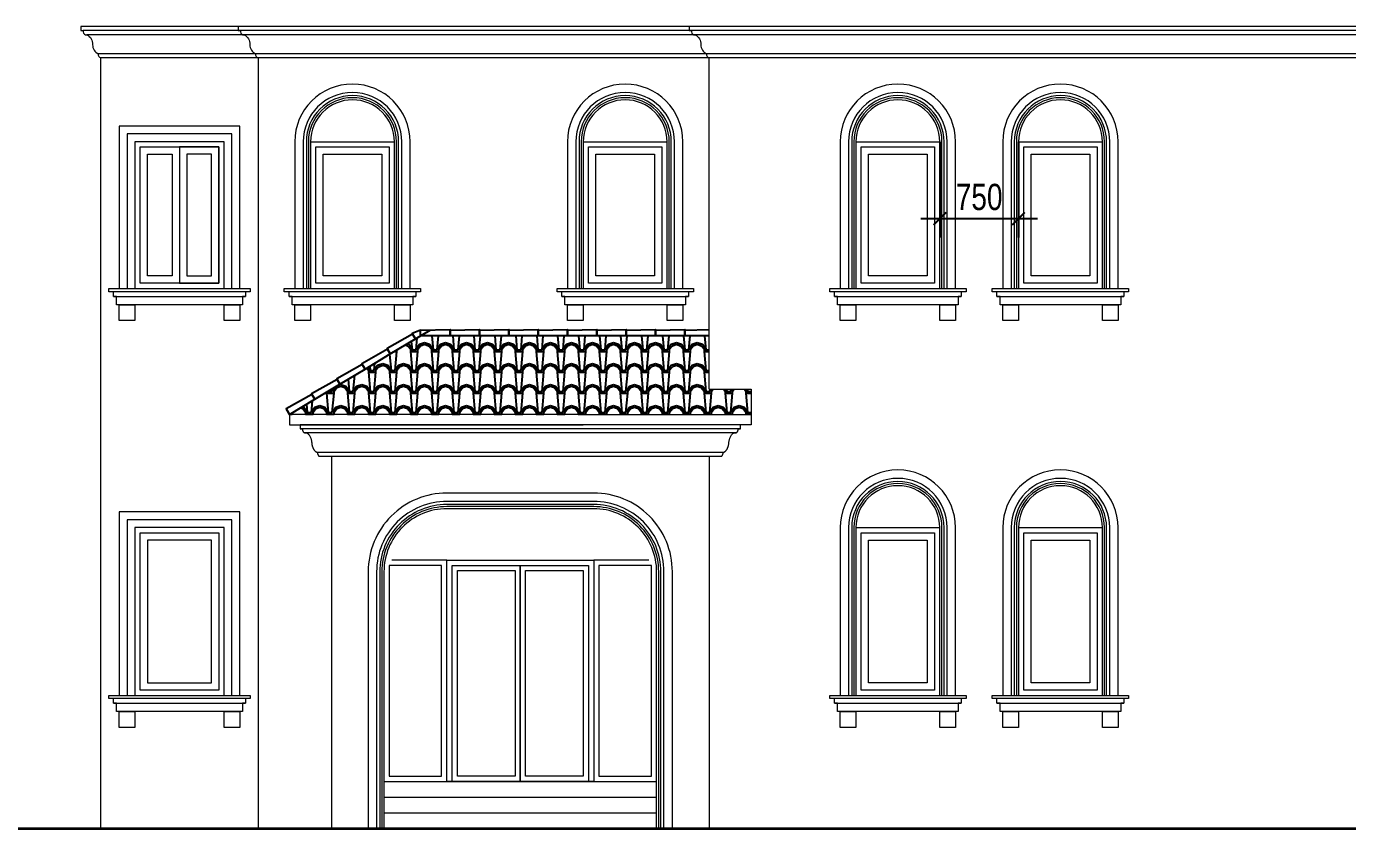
# Model space of a CAD drawing. Header units: millimetres. Extents: x 33748 to 451939, y -263262 to 62681.
# Drawn here: x 284314 to 296911, y -129912 to -122262 of the extents above; entities that cross this region are included whole.
import ezdxf

# ---------------------------------------------------------------- set-up
doc = ezdxf.new("R2010")
doc.units = ezdxf.units.MM
doc.header["$PDMODE"] = 98
doc.layers.get('Defpoints').update_dxf_attribs({"color": 202, "lineweight": 13})
for name, color, linetype, lineweight in [('-DOOR', 137, 'Continuous', 9), ('-HATCH', 8, 'Continuous', 5), ('-LINE1', 7, 'Continuous', 18), ('-WALL', 4, 'Continuous', 35)]:
    doc.layers.add(name, color=color, linetype=linetype, lineweight=lineweight)
for name, color, linetype in [('-HATCH CONCRETE', 54, 'Continuous'), ('1-NETMANH', 8, 'Continuous'), ('13. NET HATCH', 252, 'Continuous')]:
    doc.layers.add(name, color=color, linetype=linetype)
doc.styles.add('AVANH', font='', dxfattribs={"width": 0.8})
doc.styles.get('AVANH').set_extended_font_data('.VnAvantH')
doc.dimstyles.new('C_100A3', dxfattribs={"dimscale": 100, "dimtxt": 2.5, "dimasz": 1.2, "dimexe": 1.8, "dimexo": 0, "dimgap": 0.75, "dimtad": 1, "dimdec": 0, "dimzin": 0, "dimdsep": 46, "dimtxsty": 'AVANH', "dimblk": 'ARCHTICK', "dimcen": 0, "dimdle": 1.8, "dimclrd": 256, "dimclre": 256, "dimclrt": 7, "dimadec": 0, "dimazin": 0, "dimtfac": 0.0001, "dimtdec": 0, "dimtix": 1, "dimtmove": 2, "dimatfit": 3, "dimldrblk": 'ARCHTICK', "dimfxl": 1.8, "dimtolj": 1, "dimtzin": 0, "dimarcsym": 0})

# ---------------------------------------------------------------- blocks, each defined once
blk = doc.blocks.new('_ARCHTICK')
at = {"const_width": 0.15}
blk.add_lwpolyline([(-0.5, -0.5), (0.5, 0.5)], dxfattribs=at)
blk = doc.blocks.new('*D1531')
at = {"layer": '-HATCH CONCRETE', "lineweight": -2, "transparency": 16777216}
for p, q in [((293023, -123362), (293023, -124275)), ((293773, -123362), (293773, -124275)), ((292843, -124095), (293953, -124095))]:
    blk.add_line(p, q, dxfattribs=at)
at = {"layer": 'Defpoints', "color": 0, "transparency": 16777216}
for p in [(293023, -123362), (293773, -123362), (293773, -124095)]:
    blk.add_point(p, dxfattribs=at)
at = {"layer": '-HATCH CONCRETE', "lineweight": -2, "transparency": 16777216, "xscale": 120, "yscale": 120, "zscale": 120, "rotation": 180}
blk.add_blockref('_ARCHTICK', (293023, -124095), dxfattribs=at)
at = {"layer": '-HATCH CONCRETE', "lineweight": -2, "transparency": 16777216, "xscale": 120, "yscale": 120, "zscale": 120}
blk.add_blockref('_ARCHTICK', (293773, -124095), dxfattribs=at)
at = {"layer": '-HATCH CONCRETE', "color": 7, "transparency": 16777216, "insert": (293398, -123890), "char_height": 250, "attachment_point": 5, "style": 'AVANH'}
blk.add_mtext('\\A1;750', dxfattribs=at)
blk = doc.blocks.new('ARCHTICK')
at = {"color": 0, "linetype": 'ByBlock', "const_width": 0.15}
blk.add_lwpolyline([(-0.5, -0.5), (0.5, 0.5)], dxfattribs=at)

msp = doc.modelspace()

# ---------------------------------------------------------------- hatches: boundary and pattern name
at = {"layer": '13. NET HATCH'}
h = msp.add_hatch(dxfattribs=at)
h.set_pattern_fill('N-ONG-01', color=256, scale=200)
h.set_pattern_definition([(274.9697, (288573.902, -125762.1395), (-199.998261, 2400.00021), [184.6944, -4432.664]), (180, (288589.9, -125946.14), (-200, -200), [16, -184]), (0, (288389.9, -125962.14), (200, 200), [56, -144]), (90, (288445.9, -125962.14), (-200, 200), [20, -180]), (270, (288573.9, -125942.14), (200, -200), [20, -180]), (0, (288573.9, -125962.14), (200, 200), [16, -184]), (0, (288389.9, -125946.14), (200, 200), [40, -160]), (85.0303, (288429.902, -125946.1395), (199.998261, 2400.00021), [184.6944, -4432.664]), (52.6961, (288429.902, -125936.1395), (-2599.997178, -3400.002148), [52.8016, -5227.35]), (18.435, (288461.9, -125894.14), (400.0001, 199.9997), [50.596, -581.859]), (341.565, (288509.9, -125878.14), (-400.0001, 199.9997), [50.596, -581.859]), (307.3039, (288557.902, -125894.1395), (2599.997178, -3400.002148), [52.8016, -5227.35]), (20.2249, (288471.902, -125908.139), (-2199.999453, -800.001667), [40.497, -4009.1944]), (339.7751, (288509.902, -125894.139), (2199.999453, -800.001667), [40.497, -4009.1944]), (307.4054, (288547.902, -125908.1395), (2000.00199, -2599.998493), [42.802, -4237.385]), (52.5946, (288445.902, -125942.1395), (-2000.00199, -2599.998493), [42.802, -4237.385])])
h.paths.add_polyline_path([(291223.2, -125722.1), (290823.2, -125722.1), (290823.2, -125212.1), (288073.2, -125212.1), (286823.2, -125962.1), (291223.2, -125962.1)])

# ---------------------------------------------------------------- linework, layer by layer
at = {"layer": '-DOOR', "lineweight": 9}
for points in [[(286148.3, -124712.1), (285398.7, -124712.1), (285398.7, -123412.1), (286148.3, -123412.1)], [(285398.7, -123412.1), (285773.5, -123412.1), (285773.5, -124712.1), (285398.7, -124712.1)], [(286148.3, -123412.1), (285773.5, -123412.1), (285773.5, -124712.1), (286148.3, -124712.1)], [(287773.2, -124712.1), (287073.2, -124712.1), (287073.2, -123412.1), (287773.2, -123412.1)], [(290373.2, -124712.1), (289673.2, -124712.1), (289673.2, -123412.1), (290373.2, -123412.1)], [(292973.2, -124712.1), (292273.2, -124712.1), (292273.2, -123412.1), (292973.2, -123412.1)], [(294523.2, -124712.1), (293823.2, -124712.1), (293823.2, -123412.1), (294523.2, -123412.1)], [(285468.7, -123482.1), (285703.5, -123482.1), (285703.5, -124642.1), (285468.7, -124642.1)], [(286078.3, -123482.1), (285843.5, -123482.1), (285843.5, -124642.1), (286078.3, -124642.1)], [(287703.2, -124642.1), (287143.2, -124642.1), (287143.2, -123482.1), (287703.2, -123482.1)], [(290303.2, -124642.1), (289743.2, -124642.1), (289743.2, -123482.1), (290303.2, -123482.1)], [(292903.2, -124642.1), (292343.2, -124642.1), (292343.2, -123482.1), (292903.2, -123482.1)], [(294453.2, -124642.1), (293893.2, -124642.1), (293893.2, -123482.1), (294453.2, -123482.1)], [(286148.3, -128592.1), (285398.7, -128592.1), (285398.7, -127092.1), (286148.3, -127092.1)], [(292973.2, -128592.1), (292273.2, -128592.1), (292273.2, -127092.1), (292973.2, -127092.1)], [(294523.2, -128592.1), (293823.2, -128592.1), (293823.2, -127092.1), (294523.2, -127092.1)], [(286078.3, -127162.1), (285468.7, -127162.1), (285468.7, -128522.1), (286078.3, -128522.1)], [(292903.2, -128522.1), (292343.2, -128522.1), (292343.2, -127162.1), (292903.2, -127162.1)], [(294453.2, -128522.1), (293893.2, -128522.1), (293893.2, -127162.1), (294453.2, -127162.1)], [(287773.2, -129411.9), (288273.2, -129411.9), (288273.2, -127402.1), (287773.2, -127402.1)], [(288323.2, -127352.1), (289723.2, -127352.1), (289723.2, -129461.9), (288323.2, -129461.9)], [(288373.2, -127402.1), (289673.2, -127402.1), (289673.2, -129461.9), (288373.2, -129461.9)], [(288373.2, -127402.1), (289023.2, -127402.1), (289023.2, -129461.9), (288373.2, -129461.9)], [(288423.2, -127452.1), (288973.2, -127452.1), (288973.2, -129411.9), (288423.2, -129411.9)], [(289023.2, -127402.1), (289673.2, -127402.1), (289673.2, -129461.9), (289023.2, -129461.9)], [(289073.2, -127452.1), (289623.2, -127452.1), (289623.2, -129411.9), (289073.2, -129411.9)], [(289773.2, -129411.9), (290273.2, -129411.9), (290273.2, -127402.1), (289773.2, -127402.1)]]:
    msp.add_lwpolyline(points, close=True, dxfattribs=at)
for points in [[(287723.2, -127552.1), (287723.2, -129461.9), (288323.2, -129461.9), (288323.2, -127352.1), (287797.6, -127352.1)], [(290248.9, -127352.1), (289723.2, -127352.1), (289723.2, -129461.9), (290323.2, -129461.9), (290323.2, -127552.1)]]:
    msp.add_lwpolyline(points, dxfattribs=at)
at = {"layer": '-HATCH'}
for p, q in [((298713.5, -122302.1), (284855, -122302.1)), ((298657.4, -122342.1), (284889.7, -122342.1)), ((298547.3, -122524.7), (284999.8, -122524.7)), ((286448.3, -124792.1), (285098.7, -124792.1)), ((286403.3, -124792.1), (285143.7, -124792.1)), ((288073.2, -124792.1), (286773.2, -124792.1)), ((288028.2, -124792.1), (286818.2, -124792.1)), ((290673.2, -124792.1), (289373.2, -124792.1)), ((290628.2, -124792.1), (289418.2, -124792.1)), ((293273.2, -124792.1), (291973.2, -124792.1)), ((293228.2, -124792.1), (292018.2, -124792.1)), ((294823.2, -124792.1), (293523.2, -124792.1)), ((294778.2, -124792.1), (293568.2, -124792.1)), ((285143.7, -124837.1), (286403.3, -124837.1)), ((285173.7, -124837.1), (286373.3, -124837.1)), ((286818.2, -124837.1), (288028.2, -124837.1)), ((286848.2, -124837.1), (287998.2, -124837.1)), ((289418.2, -124837.1), (290628.2, -124837.1)), ((289448.2, -124837.1), (290598.2, -124837.1)), ((292018.2, -124837.1), (293228.2, -124837.1)), ((292048.2, -124837.1), (293198.2, -124837.1)), ((293568.2, -124837.1), (294778.2, -124837.1)), ((293598.2, -124837.1), (294748.2, -124837.1)), ((286448.3, -128672.1), (285098.7, -128672.1)), ((286403.3, -128672.1), (285143.7, -128672.1)), ((285143.7, -128717.1), (286403.3, -128717.1)), ((285173.7, -128717.1), (286373.3, -128717.1)), ((293273.2, -128672.1), (291973.2, -128672.1)), ((293228.2, -128672.1), (292018.2, -128672.1)), ((292018.2, -128717.1), (293228.2, -128717.1)), ((292048.2, -128717.1), (293198.2, -128717.1)), ((294823.2, -128672.1), (293523.2, -128672.1)), ((294778.2, -128672.1), (293568.2, -128672.1)), ((293568.2, -128717.1), (294778.2, -128717.1)), ((293598.2, -128717.1), (294748.2, -128717.1)), ((287723.2, -129911.6), (287583.2, -129912.1)), ((290463.2, -129912.1), (290323.2, -129911.6))]:
    msp.add_line(p, q, dxfattribs=at)
for points in [[(298523.5, -122562.1), (298523.5, -129912.1), (285023.5, -129912.1), (285023.5, -122562.1)], [(286273.3, -124762.1), (286273.3, -123287.1), (285273.7, -123287.1), (285273.7, -124762.1)], [(291123.2, -126099.5), (286923.2, -126099.5)], [(291080.9, -126137), (286965.5, -126137)], [(290957, -126324.6), (287089.4, -126324.6)], [(286273.3, -128642.1), (286273.3, -126967.1), (285273.7, -126967.1), (285273.7, -128642.1)]]:
    msp.add_lwpolyline(points, dxfattribs=at)
at = {"layer": '-HATCH CONCRETE'}
for points in [[(288023.7, -125241.8), (287997, -125197.3), (287752.8, -125334.5), (287783.6, -125385.9)], [(288073.2, -125212.1), (288073.2, -125160.1), (288353.2, -125152.1), (288353.2, -125212.1)], [(288353.2, -125212.1), (288353.2, -125160.1), (288633.2, -125152.1), (288633.2, -125212.1)], [(288633.2, -125212.1), (288633.2, -125160.1), (288913.2, -125152.1), (288913.2, -125212.1)], [(288913.2, -125212.1), (288913.2, -125160.1), (289193.2, -125152.1), (289193.2, -125212.1)], [(289193.2, -125212.1), (289193.2, -125160.1), (289473.2, -125152.1), (289473.2, -125212.1)], [(289473.2, -125212.1), (289473.2, -125160.1), (289753.2, -125152.1), (289753.2, -125212.1)], [(289753.2, -125212.1), (289753.2, -125160.1), (290033.2, -125152.1), (290033.2, -125212.1)], [(290033.2, -125212.1), (290033.2, -125160.1), (290313.2, -125152.1), (290313.2, -125212.1)], [(290313.2, -125212.1), (290313.2, -125160.1), (290593.2, -125152.1), (290593.2, -125212.1)], [(287783.6, -125385.9), (287756.9, -125341.3), (287512.7, -125478.5), (287543.5, -125530)], [(287543.5, -125530), (287516.8, -125485.4), (287272.6, -125622.6), (287303.4, -125674)], [(287303.4, -125674), (287276.7, -125629.4), (287032.5, -125766.6), (287063.3, -125818.1)], [(287063.3, -125818.1), (287036.6, -125773.5), (286792.4, -125910.7), (286823.2, -125962.1)]]:
    msp.add_lwpolyline(points, close=True, dxfattribs=at)
for points in [[(288073.2, -125160.1), (287992.9, -125190.4), (288023.7, -125241.8), (288164.2, -125157.5)], [(290823.2, -125212.1), (290593.2, -125212.1), (290593.2, -125160.1), (290823.2, -125153.6)]]:
    msp.add_lwpolyline(points, dxfattribs=at)
at = {"layer": '-LINE1', "color": 0, "lineweight": 20}
for p, q in [((298713.5, -122262.2), (284833.5, -122262.2)), ((287023.2, -123362.1), (287823.2, -123362.1)), ((289623.2, -123362.1), (290423.2, -123362.1)), ((292223.2, -123362.1), (293023.2, -123362.1)), ((293773.2, -123362.1), (294573.2, -123362.1)), ((292223.2, -127042.1), (293023.2, -127042.1)), ((293773.2, -127042.1), (294573.2, -127042.1))]:
    msp.add_line(p, q, dxfattribs=at)
at = {"layer": '-LINE1', "lineweight": 20}
msp.add_line((298523.5, -122562.1), (285023.5, -122562.1), dxfattribs=at)
at = {"layer": '-LINE1'}
for p, q in [((289623.2, -125962.1), (291223.2, -125962.1)), ((291223.2, -126062.1), (289623.2, -126062.1))]:
    msp.add_line(p, q, dxfattribs=at)
at = {"layer": '-LINE1', "color": 0, "lineweight": 20}
for points in [[(284833.5, -122262.2), (284833.5, -122302.1), (284855, -122302.1, 0.3361855), (284877.9, -122342.1), (284889.7, -122342.1, -0.3093542), (284944.9, -122436.8, 0.2771578), (284999.8, -122524.7, 0.3838054), (285023.5, -122562.1, -7.3196544)], [(286333.2, -122262.2), (286333.2, -122302.1), (286354.7, -122302.1, 0.3361855), (286377.6, -122342.1), (286389.4, -122342.1, -0.3093542), (286444.6, -122436.8, 0.2771578), (286499.4, -122524.7, 0.3838054), (286523.2, -122562.1, -7.3196544)], [(290633.2, -122262.2), (290633.2, -122302.1), (290654.7, -122302.1, 0.3361855), (290677.6, -122342.1), (290689.4, -122342.1, -0.3093542), (290744.6, -122436.8, 0.2771578), (290799.4, -122524.7, 0.3838054), (290823.2, -122562.1, -7.3196544)], [(287973.2, -124762.1), (287973.2, -123362.1, 1), (286873.2, -123362.1), (286873.2, -124762.1)], [(290573.2, -124762.1), (290573.2, -123362.1, 1), (289473.2, -123362.1), (289473.2, -124762.1)], [(293173.2, -124762.1), (293173.2, -123362.1, 1), (292073.2, -123362.1), (292073.2, -124762.1)], [(294723.2, -124762.1), (294723.2, -123362.1, 1), (293623.2, -123362.1), (293623.2, -124762.1)], [(287823.2, -124762.1), (287823.2, -123362.1, 1), (287023.2, -123362.1), (287023.2, -124762.1)], [(290423.2, -124762.1), (290423.2, -123362.1, 1), (289623.2, -123362.1), (289623.2, -124762.1)], [(293023.2, -124762.1), (293023.2, -123362.1, 1), (292223.2, -123362.1), (292223.2, -124762.1)], [(294573.2, -124762.1), (294573.2, -123362.1, 1), (293773.2, -123362.1), (293773.2, -124762.1)], [(293173.2, -128642.1), (293173.2, -127042.1, 1), (292073.2, -127042.1), (292073.2, -128642.1)], [(294723.2, -128642.1), (294723.2, -127042.1, 1), (293623.2, -127042.1), (293623.2, -128642.1)], [(290473.2, -129912.1), (290473.2, -127462.1, 0.4142136), (289723.2, -126712.1), (288323.2, -126712.1, 0.4142136), (287573.2, -127462.1), (287573.2, -129912.1)], [(293023.2, -128642.1), (293023.2, -127042.1, 1), (292223.2, -127042.1), (292223.2, -128642.1)], [(294573.2, -128642.1), (294573.2, -127042.1, 1), (293773.2, -127042.1), (293773.2, -128642.1)]]:
    msp.add_lwpolyline(points, format="xyb", dxfattribs=at)
at = {"layer": '-LINE1', "lineweight": 20}
for points in [[(286523.2, -122562.1), (286523.2, -129912.1)], [(290823.2, -125722.1), (290823.2, -122562.1)], [(290823.2, -125722.1), (291223.2, -125722.1), (291223.2, -126062.1)], [(287223.2, -126362.1), (287223.2, -129912.1)], [(290823.2, -126362.1), (290823.2, -129912.1)]]:
    msp.add_lwpolyline(points, dxfattribs=at)
at = {"layer": '-LINE1', "color": 0, "lineweight": 20}
for points in [[(286348.3, -124762.1), (286348.3, -123212.1), (285198.7, -123212.1), (285198.7, -124762.1)], [(286198.3, -124762.1), (286198.3, -123362.1), (285348.7, -123362.1), (285348.7, -124762.1)], [(285098.7, -124762.1), (286448.3, -124762.1), (286448.3, -124792.1), (286403.3, -124792.1), (286403.3, -124837.1), (286373.3, -124837.1), (286373.3, -124917.1), (285173.7, -124917.1), (285173.7, -124837.1), (285143.7, -124837.1), (285143.7, -124792.1), (285098.7, -124792.1), (285098.7, -124762.1)], [(286773.2, -124762.1), (288073.2, -124762.1), (288073.2, -124792.1), (288028.2, -124792.1), (288028.2, -124837.1), (287998.2, -124837.1), (287998.2, -124917.1), (286848.2, -124917.1), (286848.2, -124837.1), (286818.2, -124837.1), (286818.2, -124792.1), (286773.2, -124792.1), (286773.2, -124762.1)], [(289373.2, -124762.1), (290673.2, -124762.1), (290673.2, -124792.1), (290628.2, -124792.1), (290628.2, -124837.1), (290598.2, -124837.1), (290598.2, -124917.1), (289448.2, -124917.1), (289448.2, -124837.1), (289418.2, -124837.1), (289418.2, -124792.1), (289373.2, -124792.1), (289373.2, -124762.1)], [(291973.2, -124762.1), (293273.2, -124762.1), (293273.2, -124792.1), (293228.2, -124792.1), (293228.2, -124837.1), (293198.2, -124837.1), (293198.2, -124917.1), (292048.2, -124917.1), (292048.2, -124837.1), (292018.2, -124837.1), (292018.2, -124792.1), (291973.2, -124792.1), (291973.2, -124762.1)], [(293523.2, -124762.1), (294823.2, -124762.1), (294823.2, -124792.1), (294778.2, -124792.1), (294778.2, -124837.1), (294748.2, -124837.1), (294748.2, -124917.1), (293598.2, -124917.1), (293598.2, -124837.1), (293568.2, -124837.1), (293568.2, -124792.1), (293523.2, -124792.1), (293523.2, -124762.1)], [(289623.2, -126362.1), (290923.8, -126362.1), (290936.3, -126362.1), (290937.8, -126361.8), (290939.2, -126361.4), (290940.6, -126360.9), (290942, -126360.1), (290943.3, -126359.3), (290944.7, -126358.3), (290945.9, -126357.1), (290947.2, -126355.8), (290948.4, -126354.4), (290949.5, -126352.8), (290950.5, -126351.2), (290951.5, -126349.4), (290952.5, -126347.5), (290953.3, -126345.5), (290954.1, -126343.4), (290954.7, -126341.2), (290955.3, -126339), (290955.9, -126336.7), (290956.3, -126334.3), (290956.6, -126332), (290956.8, -126329.5), (290957, -126327.1), (290957, -126324.6), (290958.8, -126324.2), (290960.5, -126323.7), (290962.2, -126323.1), (290963.9, -126322.4), (290965.6, -126321.7), (290967.3, -126320.9), (290969, -126320), (290970.6, -126319), (290972.3, -126317.9), (290973.9, -126316.8), (290975.5, -126315.6), (290977.1, -126314.3), (290978.7, -126313), (290980.2, -126311.6), (290981.7, -126310.1), (290983.2, -126308.5), (290984.7, -126306.9), (290986.1, -126305.2), (290987.5, -126303.4), (290988.9, -126301.6), (290990.3, -126299.7), (290991.6, -126297.8), (290992.9, -126295.7), (290994.1, -126293.7), (290995.4, -126291.5), (290996.5, -126289.4), (290997.7, -126287.1), (290998.8, -126284.8), (290999.9, -126282.5), (291000.9, -126280.1), (291001.9, -126277.7), (291002.9, -126275.2), (291003.8, -126272.7), (291004.7, -126270.1), (291005.5, -126267.5), (291006.3, -126264.8), (291007.1, -126262.2), (291008.5, -126256.7), (291009.7, -126251.1), (291010.7, -126245.4), (291011.1, -126242.6), (291011.9, -126236.8), (291012.2, -126233.8), (291013, -126224.6), (291014.2, -126216.3), (291015.2, -126210.7), (291016.4, -126205.1), (291018, -126198.5), (291019.7, -126193), (291021.5, -126187.8), (291023.4, -126182.9), (291026, -126176.9), (291029.5, -126170.2), (291033.2, -126164), (291037.3, -126158.3), (291041.6, -126153.2), (291046.2, -126148.7), (291050.9, -126144.9), (291055.9, -126141.7), (291060.9, -126139.3), (291067.1, -126137.1), (291078.9, -126137.1), (291080.4, -126137.1), (291081.8, -126136.8), (291083.2, -126136.4), (291084.7, -126135.9), (291086, -126135.1), (291087.4, -126134.3), (291088.7, -126133.3), (291090, -126132.1), (291091.2, -126130.8), (291092.4, -126129.4), (291093.5, -126127.8), (291094.6, -126126.2), (291095.6, -126124.4), (291096.5, -126122.5), (291097.3, -126120.5), (291098.1, -126118.4), (291098.8, -126116.2), (291099.4, -126114), (291099.9, -126111.7), (291100.3, -126109.3), (291100.7, -126107), (291100.9, -126104.5), (291101, -126102.1), (291101.1, -126099.6), (291123.2, -126099.6), (291123.2, -126062.1), (286923.2, -126062.1), (286923.2, -126099.6), (286945.4, -126099.6), (286945.4, -126102.1), (286945.6, -126104.5), (286945.8, -126107), (286946.2, -126109.3), (286946.6, -126111.7), (286947.1, -126114), (286947.7, -126116.2), (286948.4, -126118.4), (286949.1, -126120.5), (286950, -126122.5), (286950.9, -126124.4), (286951.9, -126126.2), (286953, -126127.8), (286954.1, -126129.4), (286955.3, -126130.8), (286956.5, -126132.1), (286957.8, -126133.3), (286959.1, -126134.3), (286960.4, -126135.1), (286961.8, -126135.9), (286963.2, -126136.4), (286964.7, -126136.8), (286966.1, -126137.1), (286967.6, -126137.1), (286979.4, -126137.1), (286985.6, -126139.3), (286990.6, -126141.7), (286995.5, -126144.9), (287000.3, -126148.7), (287004.8, -126153.2), (287009.2, -126158.3), (287013.2, -126164), (287017, -126170.2), (287020.5, -126176.9), (287023.1, -126182.9), (287025, -126187.8), (287026.8, -126193), (287028.4, -126198.5), (287030.1, -126205.1), (287031.3, -126210.7), (287032.3, -126216.3), (287033.5, -126224.6), (287034.3, -126233.8), (287034.6, -126236.8), (287035.3, -126242.6), (287035.8, -126245.4), (287036.8, -126251.1), (287038, -126256.7), (287039.4, -126262.2), (287040.1, -126264.8), (287040.9, -126267.5), (287041.8, -126270.1), (287042.7, -126272.7), (287043.6, -126275.2), (287044.5, -126277.7), (287045.5, -126280.1), (287046.6, -126282.5), (287047.7, -126284.8), (287048.8, -126287.1), (287049.9, -126289.4), (287051.1, -126291.5), (287052.3, -126293.7), (287053.6, -126295.7), (287054.9, -126297.8), (287056.2, -126299.7), (287057.6, -126301.6), (287059, -126303.4), (287060.4, -126305.2), (287061.8, -126306.9), (287063.3, -126308.5), (287064.8, -126310.1), (287066.3, -126311.6), (287067.8, -126313), (287069.4, -126314.3), (287071, -126315.6), (287072.6, -126316.8), (287074.2, -126317.9), (287075.8, -126319), (287077.5, -126320), (287079.2, -126320.9), (287080.9, -126321.7), (287082.6, -126322.4), (287084.3, -126323.1), (287086, -126323.7), (287087.7, -126324.2), (287089.4, -126324.6), (287089.5, -126327.1), (287089.6, -126329.5), (287089.9, -126332), (287090.2, -126334.3), (287090.6, -126336.7), (287091.1, -126339), (287091.7, -126341.2), (287092.4, -126343.4), (287093.2, -126345.5), (287094, -126347.5), (287094.9, -126349.4), (287095.9, -126351.2), (287097, -126352.8), (287098.1, -126354.4), (287099.3, -126355.8), (287100.5, -126357.1), (287101.8, -126358.3), (287103.1, -126359.3), (287104.5, -126360.1), (287105.9, -126360.9), (287107.3, -126361.4), (287108.7, -126361.8), (287110.2, -126362.1), (287122.7, -126362.1), (289623.2, -126362.1)], [(286348.3, -128642.1), (286348.3, -126892.1), (285198.7, -126892.1), (285198.7, -128642.1)], [(286198.3, -128642.1), (286198.3, -127042.1), (285348.7, -127042.1), (285348.7, -128642.1)], [(285098.7, -128642.1), (286448.3, -128642.1), (286448.3, -128672.1), (286403.3, -128672.1), (286403.3, -128717.1), (286373.3, -128717.1), (286373.3, -128797.1), (285173.7, -128797.1), (285173.7, -128717.1), (285143.7, -128717.1), (285143.7, -128672.1), (285098.7, -128672.1), (285098.7, -128642.1)], [(291973.2, -128642.1), (293273.2, -128642.1), (293273.2, -128672.1), (293228.2, -128672.1), (293228.2, -128717.1), (293198.2, -128717.1), (293198.2, -128797.1), (292048.2, -128797.1), (292048.2, -128717.1), (292018.2, -128717.1), (292018.2, -128672.1), (291973.2, -128672.1), (291973.2, -128642.1)], [(293523.2, -128642.1), (294823.2, -128642.1), (294823.2, -128672.1), (294778.2, -128672.1), (294778.2, -128717.1), (294748.2, -128717.1), (294748.2, -128797.1), (293598.2, -128797.1), (293598.2, -128717.1), (293568.2, -128717.1), (293568.2, -128672.1), (293523.2, -128672.1), (293523.2, -128642.1)]]:
    msp.add_lwpolyline(points, dxfattribs=at)
for points in [[(285198.7, -124917.1), (285348.7, -124917.1), (285348.7, -125068.2), (285198.7, -125068.2)], [(286198.4, -124917.1), (286348.3, -124917.1), (286348.3, -125067.2), (286198.4, -125067.2)], [(286873.2, -124917.1), (287023.2, -124917.1), (287023.2, -125068.2), (286873.2, -125068.2)], [(287823.2, -124917.1), (287973.2, -124917.1), (287973.2, -125067.2), (287823.2, -125067.2)], [(289473.2, -124917.1), (289623.2, -124917.1), (289623.2, -125068.2), (289473.2, -125068.2)], [(290423.2, -124917.1), (290573.2, -124917.1), (290573.2, -125067.2), (290423.2, -125067.2)], [(292073.2, -124917.1), (292223.2, -124917.1), (292223.2, -125068.2), (292073.2, -125068.2)], [(293023.2, -124917.1), (293173.2, -124917.1), (293173.2, -125067.2), (293023.2, -125067.2)], [(293623.2, -124917.1), (293773.2, -124917.1), (293773.2, -125068.2), (293623.2, -125068.2)], [(294573.2, -124917.1), (294723.2, -124917.1), (294723.2, -125067.2), (294573.2, -125067.2)], [(285198.7, -128797.1), (285348.7, -128797.1), (285348.7, -128948.2), (285198.7, -128948.2)], [(286198.4, -128797.1), (286348.3, -128797.1), (286348.3, -128947.2), (286198.4, -128947.2)], [(292073.2, -128797.1), (292223.2, -128797.1), (292223.2, -128948.2), (292073.2, -128948.2)], [(293023.3, -128797.1), (293173.2, -128797.1), (293173.2, -128947.2), (293023.3, -128947.2)], [(293623.2, -128797.1), (293773.2, -128797.1), (293773.2, -128948.2), (293623.2, -128948.2)], [(294573.3, -128797.1), (294723.2, -128797.1), (294723.2, -128947.2), (294573.3, -128947.2)]]:
    msp.add_lwpolyline(points, close=True, dxfattribs=at)
at = {"layer": '-LINE1'}
for points in [[(290823.2, -125212.1), (288073.2, -125212.1), (286823.2, -125962.1)], [(289623.2, -125962.1), (286823.2, -125962.1), (286823.2, -126062.1), (289623.2, -126062.1)]]:
    msp.add_lwpolyline(points, dxfattribs=at)
at = {"layer": '-LINE1', "color": 0, "lineweight": 20}
msp.add_lwpolyline([(290323.2, -127462.1, 0.4142136), (289723.2, -126862.1), (288323.2, -126862.1, 0.4142136), (287723.2, -127462.1), (287723.2, -129912.1), (290323.2, -129912.1)], format="xyb", close=True, dxfattribs=at)
at = {"layer": '-WALL'}
msp.add_lwpolyline([(273947.2, -129912.1), (305447.2, -129912.1)], dxfattribs=at)
at = {"layer": '1-NETMANH', "lineweight": 20}
for points in [[(287893.2, -124762.1), (287893.2, -123362.1, 1), (286953.2, -123362.1), (286953.2, -124762.1)], [(287863.2, -124762.1), (287863.2, -123362.1, 1), (286983.2, -123362.1), (286983.2, -124762.1)], [(290493.2, -124762.1), (290493.2, -123362.1, 1), (289553.2, -123362.1), (289553.2, -124762.1)], [(290463.2, -124762.1), (290463.2, -123362.1, 1), (289583.2, -123362.1), (289583.2, -124762.1)], [(293093.2, -124762.1), (293093.2, -123362.1, 1), (292153.2, -123362.1), (292153.2, -124762.1)], [(293063.2, -124762.1), (293063.2, -123362.1, 1), (292183.2, -123362.1), (292183.2, -124762.1)], [(294643.2, -124762.1), (294643.2, -123362.1, 1), (293703.2, -123362.1), (293703.2, -124762.1)], [(294613.2, -124762.1), (294613.2, -123362.1, 1), (293733.2, -123362.1), (293733.2, -124762.1)], [(287843.2, -124762.1), (287843.2, -123362.1, 1), (287003.2, -123362.1), (287003.2, -124762.1)], [(290443.2, -124762.1), (290443.2, -123362.1, 1), (289603.2, -123362.1), (289603.2, -124762.1)], [(293043.2, -124762.1), (293043.2, -123362.1, 1), (292203.2, -123362.1), (292203.2, -124762.1)], [(294593.2, -124762.1), (294593.2, -123362.1, 1), (293753.2, -123362.1), (293753.2, -124762.1)], [(293093.2, -128642.1), (293093.2, -127042.1, 1), (292153.2, -127042.1), (292153.2, -128642.1)], [(294643.2, -128642.1), (294643.2, -127042.1, 1), (293703.2, -127042.1), (293703.2, -128642.1)], [(293063.2, -128642.1), (293063.2, -127042.1, 1), (292183.2, -127042.1), (292183.2, -128642.1)], [(293043.2, -128642.1), (293043.2, -127042.1, 1), (292203.2, -127042.1), (292203.2, -128642.1)], [(294613.2, -128642.1), (294613.2, -127042.1, 1), (293733.2, -127042.1), (293733.2, -128642.1)], [(294593.2, -128642.1), (294593.2, -127042.1, 1), (293753.2, -127042.1), (293753.2, -128642.1)], [(290393.2, -129912.1), (290393.2, -127462.1, 0.4142136), (289723.2, -126792.1), (288323.2, -126792.1, 0.4142136), (287653.2, -127462.1), (287653.2, -129912.1)], [(290363.2, -129912.1), (290363.2, -127462.1, 0.4142136), (289723.2, -126822.1), (288323.2, -126822.1, 0.4142136), (287683.2, -127462.1), (287683.2, -129912.1)], [(290343.2, -129912.1), (290343.2, -127462.1, 0.4142136), (289723.2, -126842.1), (288323.2, -126842.1, 0.4142136), (287703.2, -127462.1), (287703.2, -129912.1)]]:
    msp.add_lwpolyline(points, format="xyb", dxfattribs=at)
for points in [[(287723.2, -129461.9), (290323.2, -129461.9)], [(287723.2, -129611.9), (290323.2, -129611.9)], [(287723.2, -129761.9), (290323.2, -129761.9)]]:
    msp.add_lwpolyline(points, dxfattribs=at)

# ---------------------------------------------------------------- dimensions: what is measured, and where the dimension line sits
at = {"layer": '-HATCH CONCRETE'}
dim = msp.add_linear_dim(base=(293773.2, -124094.8), p1=(293023.2, -123362.1), p2=(293773.2, -123362.1), dimstyle='C_100A3', override={"dimldrblk": 'ARCHTICK'}, dxfattribs=at)
dim.commit()
dim.dimension.update_dxf_attribs({"geometry": '*D1531', "text_midpoint": (293398.2, -123890.5)})

doc.saveas('drawing.dxf')
